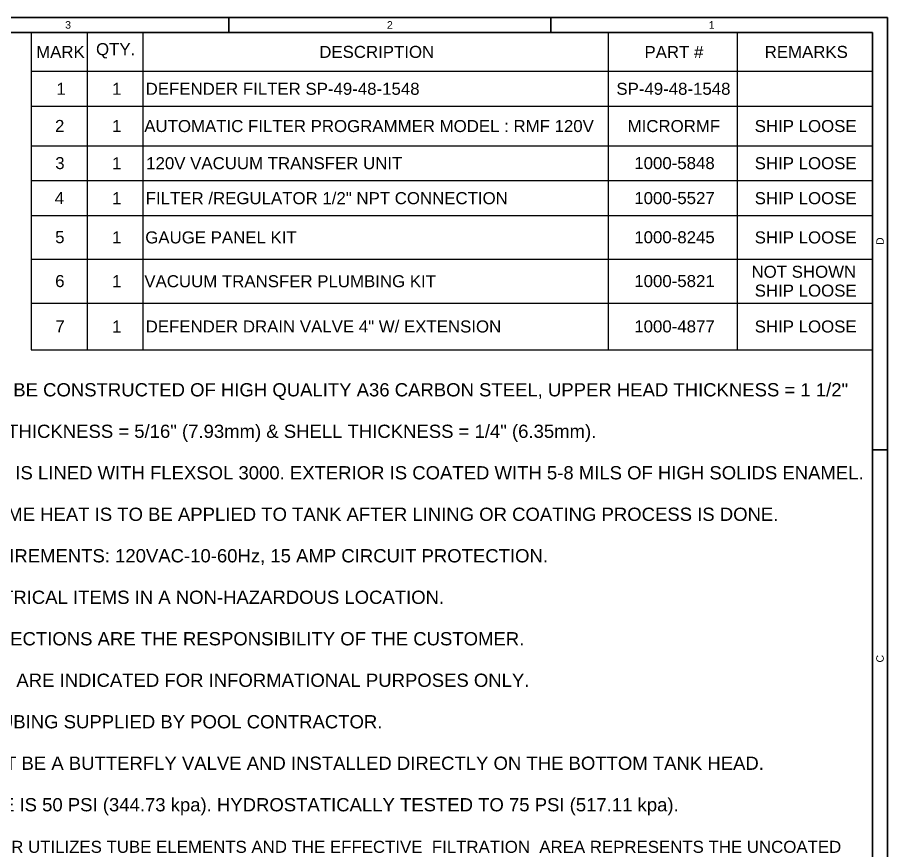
# Model space of a CAD drawing. Header units: inches. Extents: x 20 to 536, y 8 to 344.
# Drawn here: x 362.6 to 536, y 177.9 to 344 of the extents above; entities that cross this region are included whole.
import ezdxf

# ---------------------------------------------------------------- set-up
doc = ezdxf.new("R2010")
doc.units = ezdxf.units.IN
doc.header["$LTSCALE"] = 16
doc.header["$MEASUREMENT"] = 0
doc.layers.get('0').update_dxf_attribs({"lineweight": 25})
doc.layers.add('Border', color=7, linetype='Continuous', lineweight=35)
doc.layers.add('Symbol', color=7, linetype='Continuous', lineweight=25)
doc.styles.add('MEMCOR Medium', font='arial.ttf')
doc.styles.add('Standard A-B-C', font='arial.ttf')
doc.styles.add('Standard D-E NeptuneBenson', font='arial.ttf')

# ---------------------------------------------------------------- blocks, each defined once
blk = doc.blocks.new('Borders 22x34_D')
at = {"layer": 'Border'}
for p, q in [((33.5, 21.5), (1.25, 21.5)), ((25.297, 21.5), (25.297, 21.312)), ((29.305, 21.5), (29.305, 21.312)), ((33.5, 0.5), (33.5, 21.5)), ((33.312, 21.312), (1.25, 21.312)), ((33.312, 0.5), (33.312, 21.312)), ((33.312, 16.109), (33.5, 16.109))]:
    blk.add_line(p, q, dxfattribs=at)
at = {"layer": 'Border', "char_height": 0.094, "attachment_point": 5, "style": 'Standard A-B-C'}
for s, insert in [('\\fArial|b0|i0;{\\H0.0940;3}', (23.293, 21.406)), ('\\fArial|b0|i0;{\\H0.0940;2}', (27.301, 21.406)), ('\\fArial|b0|i0;{\\H0.0940;1}', (31.309, 21.406))]:
    blk.add_mtext(s, dxfattribs=dict(at, insert=insert))
at = {"layer": 'Border', "char_height": 0.094, "attachment_point": 5, "rotation": 90, "style": 'Standard A-B-C'}
for s, insert in [('\\fArial|b0|i0;{\\H0.0940;D}', (33.406, 18.711)), ('\\fArial|b0|i0;{\\H0.0940;C}', (33.406, 13.508))]:
    blk.add_mtext(s, dxfattribs=dict(at, insert=insert))
blk = doc.blocks.new('Table1')
at = {"layer": 'Symbol'}
for p, q in [((22.834, 21.313), (33.312, 21.313)), ((22.834, 21.313), (22.834, 20.828)), ((23.529, 21.313), (23.529, 20.828)), ((24.222, 21.313), (24.222, 20.828)), ((30.018, 21.313), (30.018, 20.828)), ((31.627, 21.313), (31.627, 20.828)), ((33.312, 21.313), (33.312, 20.828)), ((22.834, 20.828), (33.312, 20.828)), ((22.834, 20.828), (22.834, 17.359)), ((23.529, 20.828), (23.529, 17.359)), ((24.222, 20.828), (24.222, 17.359)), ((30.018, 20.828), (30.018, 17.359)), ((31.627, 20.828), (31.627, 17.359)), ((33.312, 20.828), (33.312, 17.359)), ((22.834, 20.393), (33.312, 20.393)), ((22.834, 19.901), (33.312, 19.901)), ((22.834, 19.466), (33.312, 19.466)), ((22.834, 19.03), (33.312, 19.03)), ((22.834, 18.489), (33.312, 18.489)), ((22.834, 17.938), (33.312, 17.938)), ((22.834, 17.359), (33.312, 17.359))]:
    blk.add_line(p, q, dxfattribs=at)
at = {"layer": 'Symbol', "char_height": 0.15, "attachment_point": 7, "style": 'MEMCOR Medium'}
for s, insert in [('MARK', (22.895, 20.995)), ('QTY.', (23.641, 20.988)), ('DESCRIPTION', (26.421, 20.993)), ('PART #', (30.472, 20.993)), ('REMARKS', (31.969, 20.993)), ('1', (23.147, 20.535)), ('1', (23.841, 20.535)), ('DEFENDER FILTER SP-49-48-1548', (24.259, 20.533)), ('SP-49-48-1548', (30.122, 20.533)), ('2', (23.13, 20.072)), ('1', (23.841, 20.072)), ('AUTOMATIC FILTER PROGRAMMER MODEL : RMF 120V', (24.242, 20.069)), ('MICRORMF', (30.262, 20.069)), ('SHIP LOOSE', (31.845, 20.069)), ('3', (23.133, 19.607)), ('1', (23.841, 19.608)), ('120V VACUUM TRANSFER UNIT', (24.266, 19.606)), ('1000-5848', (30.345, 19.607)), ('SHIP LOOSE', (31.845, 19.606)), ('4', (23.126, 19.173)), ('1', (23.841, 19.172)), ('FILTER /REGULATOR 1/2" NPT CONNECTION', (24.26, 19.17)), ('1000-5527', (30.345, 19.171)), ('SHIP LOOSE', (31.845, 19.17)), ('5', (23.132, 18.684)), ('1', (23.841, 18.684)), ('GAUGE PANEL KIT', (24.254, 18.681)), ('1000-8245', (30.345, 18.683)), ('SHIP LOOSE', (31.845, 18.681)), ('NOT SHOWN ', (31.805, 18.253)), ('6', (23.132, 18.137)), ('1', (23.841, 18.138)), ('VACUUM TRANSFER PLUMBING KIT', (24.243, 18.135)), ('1000-5821', (30.345, 18.137)), ('SHIP LOOSE', (31.845, 18.018)), ('7', (23.134, 17.574)), ('1', (23.841, 17.573)), ('DEFENDER DRAIN VALVE 4" W/ EXTENSION', (24.259, 17.571)), ('1000-4877', (30.345, 17.572)), ('SHIP LOOSE', (31.845, 17.571))]:
    blk.add_mtext(s, dxfattribs=dict(at, insert=insert))

msp = doc.modelspace()

# ---------------------------------------------------------------- block references
at = {"xscale": 16, "yscale": 16, "zscale": 16}
for name in ['Borders 22x34_D', 'Table1']:
    msp.add_blockref(name, (0, 0), dxfattribs=at)

# ---------------------------------------------------------------- texts
at = {"layer": 'Symbol', "insert": (316.92372, 279.33795), "char_height": 2.40000008, "width": 216.2072296, "attachment_point": 1, "line_spacing_factor": 1.754237, "style": 'Standard D-E NeptuneBenson'}
msp.add_mtext('\\pxsm1.88;\\fArial|b0|i0;{\\H2.6400;NOTES:\\P}\\fArial|b0|i0;{\\H2.6400;1.^I}\\fArial|b0|i0;{\\H2.6400;FILTER TANK IS TO BE CONSTRUCTED OF HIGH QUALITY A36 CARBON STEEL, UPPER HEAD THICKNESS = 1 1/2" \\P(38.1mm), LOWER HEAD THICKNESS = 5/16" (7.93mm) & SHELL THICKNESS = 1/4" (6.35mm).\\P}\\fArial|b0|i0;{\\H2.6400;2.^I}\\fArial|b0|i0;{\\H2.6400;INTERIOR OF TANK IS LINED WITH FLEXSOL 3000. EXTERIOR IS COATED WITH 5-8 MILS OF HIGH SOLIDS ENAMEL. \\PNO WELDING OR EXTREME HEAT IS TO BE APPLIED TO TANK AFTER LINING OR COATING PROCESS IS DONE.\\P}\\fArial|b0|i0;{\\H2.6400;3.^I}\\fArial|b0|i0;{\\H2.6400;ELECTRICAL REQUIREMENTS: 120VAC-10-60Hz, 15 AMP CIRCUIT PROTECTION.\\P}\\fArial|b0|i0;{\\H2.6400;4.^I}\\fArial|b0|i0;{\\H2.6400;LOCATE ALL ELECTRICAL ITEMS IN A NON-HAZARDOUS LOCATION.\\P}\\fArial|b0|i0;{\\H2.6400;5.^I}\\fArial|b0|i0;{\\H2.6400;ELECTRICAL CONNECTIONS ARE THE RESPONSIBILITY OF THE CUSTOMER.\\P}\\fArial|b0|i0;{\\H2.6400;6.^I}\\fArial|b0|i0;{\\H2.6400;MEDIA QUANTITIES ARE INDICATED FOR INFORMATIONAL PURPOSES ONLY.\\P}\\fArial|b0|i0;{\\H2.6400;7.^I}\\fArial|b0|i0;{\\H2.6400;ALL PNEUMATIC TUBING SUPPLIED BY POOL CONTRACTOR.\\P}\\fArial|b0|i0;{\\H2.6400;8.^I}\\fArial|b0|i0;{\\H2.6400;DRAIN VALVE MUST BE A BUTTERFLY VALVE AND INSTALLED DIRECTLY ON THE BOTTOM TANK HEAD.\\P}\\fArial|b0|i0;{\\H2.6400;9.^I}\\fArial|b0|i0;{\\H2.6400;DESIGN PRESSURE IS 50 PSI (344.73 kpa). HYDROSTATICALLY TESTED TO 75 PSI (517.11 kpa).\\P}\\fArial|b0|i0;{\\H2.6400;10.^I}\\fArial|b0|i0;{\\H2.4000;THIS PRECOAT FILTER UTILIZES TUBE ELEMENTS AND THE EFFECTIVE  FILTRATION  AREA REPRESENTS THE UNCOATED \\PAREA.}', dxfattribs=at)

doc.saveas('drawing.dxf')
